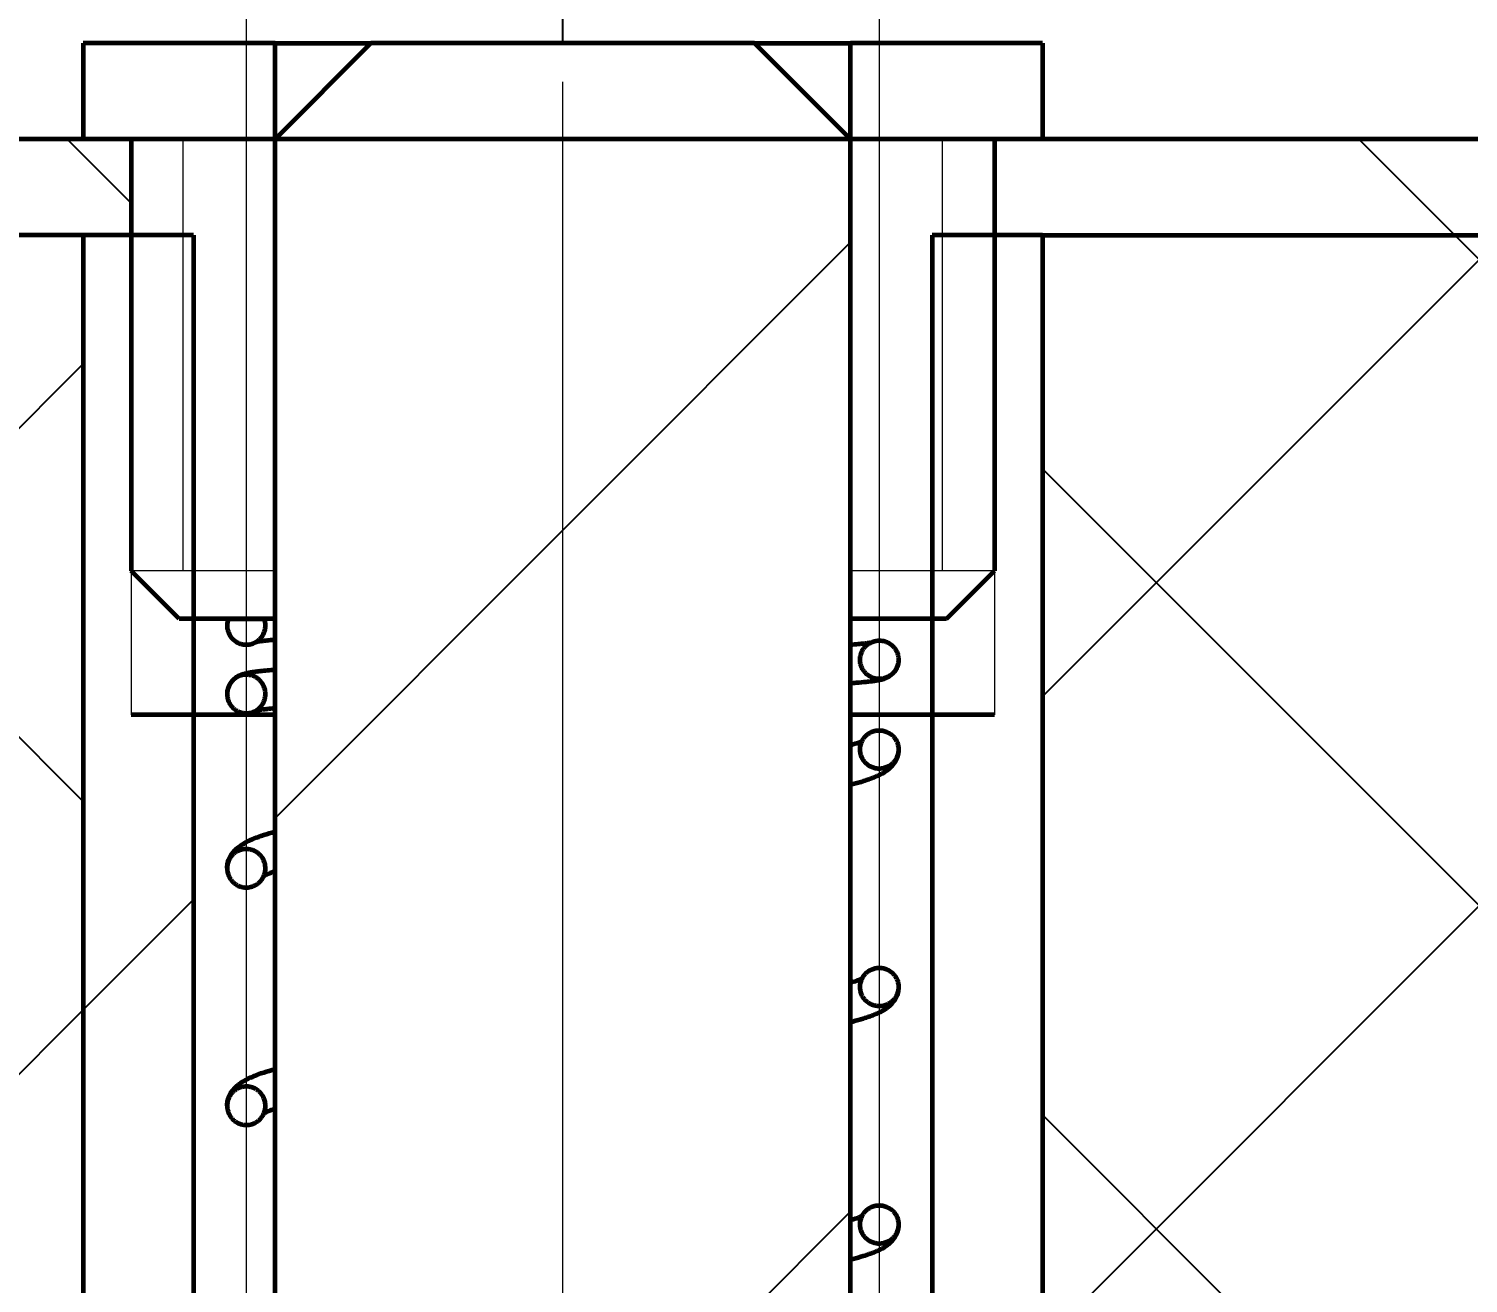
# Model space of a CAD drawing. Header units: millimetres. Extents: x -68 to 2520, y 0 to 297.
# Drawn here: x 940.105 to 943.257, y 209.892 to 212.638 of the extents above; entities that cross this region are included whole.
import ezdxf

# ---------------------------------------------------------------- set-up
doc = ezdxf.new("R2010")
doc.units = ezdxf.units.MM
for name, pattern in [('K5LT_AXLED', [13.660316, 9.160316, -1.5, 1.5, -1.5]), ('K5LT_BASIC', [0]), ('K5LT_DASHED', [6, 4, -2]), ('K5LT_THIN', [0]), ('K5LT_THIN_INCLUDED_TO_HATCHING', [0])]:
    doc.linetypes.add(name, pattern=pattern)
doc.layers.add('Системный слой', color=7, linetype='Continuous')
doc.styles.add('KDIMTEXTSTYLE', font='GOST_AU.SHX', dxfattribs={"width": 0.96, "oblique": 15, "height": 5})
doc.dimstyles.new('KDIMSTYLE (1.50)', dxfattribs={"dimtxt": 5, "dimasz": 1, "dimexe": 2, "dimexo": 0, "dimgap": 1, "dimtad": 1, "dimlfac": 0.666667, "dimtxsty": 'KDIMTEXTSTYLE', "dimsah": 1, "dimcen": 0, "dimdle": 1, "dimadec": 0, "dimazin": 0, "dimtfac": 0.667, "dimtmove": 0, "dimatfit": 3, "dimfxl": 1, "dimtvp": 1, "dimtolj": 1, "dimtzin": 0, "dimarcsym": 0})
pattern_1 = [(45, (0, 0), (-2.12132, 2.12132), [])]
pattern_2 = [(45, (0, 0), (-1.0606602, 1.0606602), [])]
pattern_3 = [(-45, (0, 0), (0.7071068, 0.7071068), [])]
pattern_4 = [(45, (0, 0), (-0.7071068, 0.7071068), []), (135, (0, 0), (-0.7071068, -0.7071068), [])]

# ---------------------------------------------------------------- blocks, each defined once
blk = doc.blocks.new('U18')
at = {"layer": 'Системный слой'}
h = blk.add_hatch(dxfattribs=at)
h.set_pattern_fill('Металл', angle=45, style=0, pattern_type=0)
h.set_pattern_definition(pattern_2)
h.paths.add_polyline_path([(942.0831, 208.6163), (940.4661, 208.6163), (940.4661, 208.8263), (940.6446, 208.8263), (940.6446, 212.3963), (940.8546, 212.6063), (941.6946, 212.6063), (941.9046, 212.3963), (941.9046, 208.8263), (942.0831, 208.8263)])
h = blk.add_hatch(dxfattribs=at)
h.set_pattern_fill('Металл', angle=-45, style=0, pattern_type=0)
h.set_pattern_definition(pattern_3)
h.paths.add_polyline_path([(942.3246, 212.3963), (946.0276, 212.3963), (946.0418, 212.1863), (942.3246, 212.1863), (942.2196, 212.1863), (942.2196, 212.3963)])
h.paths.add_polyline_path([(936.0105, 212.3963), (940.2246, 212.3963), (940.3296, 212.3963), (940.3296, 212.1863), (940.2246, 212.1863), (936.0899, 212.1863)])
h = blk.add_hatch(dxfattribs=at)
h.set_pattern_fill('Неметалл', angle=45, style=0, pattern_type=0)
h.set_pattern_definition(pattern_4)
h.paths.add_polyline_path([(942.3246, 205.8863), (942.3246, 212.1863), (946.0418, 212.1863), (945.279, 207.1178), (944.6629, 205.8566), (943.3854, 204.0855), (940.8594, 202.7789), (938.7219, 203.5514), (937.1429, 205.1888), (936.5291, 207.7816), (936.4751, 208.5113), (936.4751, 210.6474), (936.0899, 212.1863), (940.2246, 212.1863), (940.2246, 205.8863), (940.2246, 205.5713), (940.2298, 205.5713), (940.2298, 205.3613), (942.3193, 205.3613), (942.3193, 205.5713), (942.3246, 205.5713)])
h = blk.add_hatch(dxfattribs=at)
h.set_pattern_fill('Металл', angle=45, style=0, pattern_type=0)
h.set_pattern_definition(pattern_1)
h.paths.add_polyline_path([(942.0831, 212.1863), (942.3246, 212.1863), (942.3246, 205.8863), (942.0831, 205.8863)])
h.paths.add_polyline_path([(940.2246, 212.1863), (940.4661, 212.1863), (940.4661, 205.8863), (940.2246, 205.8863)])
at = {"layer": 'Системный слой', "color": 30, "linetype": 'K5LT_AXLED', "lineweight": 18, "true_color": 0xff8000}
for p, q in [((941.2746, 203.3613), (941.2746, 214.6063)), ((940.5816, 213.2989), (940.5816, 206.7789)), ((941.9676, 213.2989), (941.9676, 206.7789))]:
    blk.add_line(p, q, dxfattribs=at)
at = {"layer": 'Системный слой', "color": 5, "linetype": 'K5LT_BASIC', "lineweight": 60, "true_color": 0x0000ff}
for p, q in [((940.6446, 212.6063), (940.2246, 212.6063)), ((940.2246, 212.6063), (940.2246, 212.3963)), ((940.8546, 212.6063), (940.6446, 212.3963)), ((940.6446, 211.3463), (940.6446, 212.6063)), ((940.6446, 212.6063), (940.8546, 212.6063)), ((941.6946, 212.6063), (940.8546, 212.6063)), ((941.6946, 212.6063), (941.9046, 212.3963)), ((941.6946, 212.6063), (941.9046, 212.6063)), ((941.9046, 211.3463), (941.9046, 212.6063)), ((942.3246, 212.6063), (941.9046, 212.6063)), ((942.3246, 212.6063), (942.3246, 212.3963)), ((940.3296, 212.3963), (940.2246, 212.3963)), ((940.3296, 212.3963), (940.3296, 211.4513)), ((940.6446, 208.8263), (940.6446, 212.3963)), ((941.9046, 208.8263), (941.9046, 212.3963)), ((942.3246, 212.3963), (942.2196, 212.3963)), ((942.2196, 212.3963), (942.2196, 211.4513)), ((940.2246, 212.1863), (936.0899, 212.1863)), ((940.2246, 212.1863), (940.2246, 205.8863)), ((940.4661, 212.1863), (940.2246, 212.1863)), ((940.4661, 212.1863), (940.4661, 205.8863)), ((942.3246, 212.1863), (942.0831, 212.1863)), ((942.0831, 212.1863), (942.0831, 205.8863)), ((942.3246, 212.1863), (942.3246, 205.8863)), ((942.3246, 212.1863), (946.0418, 212.1863)), ((940.4346, 211.3463), (940.3296, 211.4513)), ((942.1146, 211.3463), (942.2196, 211.4513)), ((940.6446, 211.3463), (940.4346, 211.3463)), ((940.5421, 211.3463), (940.621, 211.3463)), ((942.1146, 211.3463), (941.9046, 211.3463)), ((940.4661, 211.1363), (940.3296, 211.1363)), ((940.6446, 211.1363), (940.4661, 211.1363)), ((942.0831, 211.1363), (941.9046, 211.1363)), ((942.2196, 211.1363), (942.0831, 211.1363))]:
    blk.add_line(p, q, dxfattribs=at)
at = {"layer": 'Системный слой', "color": 7, "linetype": 'K5LT_DASHED', "lineweight": 18}
for p, q in [((940.2727, 212.3963), (940.3296, 212.3963)), ((940.3296, 212.3963), (940.6446, 212.3963)), ((941.9046, 212.3963), (942.2196, 212.3963)), ((942.2196, 212.3963), (942.2764, 212.3963)), ((940.6446, 211.4513), (940.3296, 211.4513)), ((942.2196, 211.4513), (941.9046, 211.4513))]:
    blk.add_line(p, q, dxfattribs=at)
at = {"layer": 'Системный слой', "color": 7, "linetype": 'K5LT_THIN', "lineweight": 18}
for p, q in [((940.4432, 211.4513), (940.4432, 212.3963)), ((942.1059, 211.4513), (942.1059, 212.3963)), ((940.3296, 212.1863), (940.3296, 211.1363)), ((942.2196, 212.1863), (942.2196, 211.1363))]:
    blk.add_line(p, q, dxfattribs=at)
at = {"layer": 'Системный слой', "color": 5, "linetype": 'K5LT_BASIC', "lineweight": 60, "true_color": 0x0000ff}
for start, end in [(159.9634, 179.9995), (359.9992, 20.0365)]:
    blk.add_arc((940.5816, 211.3319), 0.042, start, end, dxfattribs=at)
at = {"layer": 'Системный слой', "color": 7, "linetype": 'K5LT_THIN_INCLUDED_TO_HATCHING', "lineweight": 18}
blk.add_open_spline([(946.0276, 212.3963), (946.2117, 209.9347), (945.7568, 207.7548), (944.6629, 205.8566), (944.3054, 205.2362), (943.9071, 204.5647), (943.3854, 204.0855), (942.706, 203.4614), (941.6832, 202.8425), (940.8594, 202.7789), (939.5763, 202.6799), (937.8447, 204.0206), (937.1429, 205.1888), (936.6059, 206.0827), (936.5612, 207.3902), (936.4751, 208.5113), (936.4208, 209.218), (936.574, 209.9483), (936.4751, 210.6474), (936.3913, 211.2396), (936.2364, 211.8226), (936.0105, 212.3963)], degree=3, knots=[0, 0, 0, 0, 1, 1, 1, 2, 2, 2, 3, 3, 3, 4, 4, 4, 5, 5, 5, 6, 6, 6, 7, 7, 7, 7], dxfattribs=at)
at = {"layer": 'Системный слой', "color": 5, "linetype": 'K5LT_BASIC', "lineweight": 60, "true_color": 0x0000ff}
for points, knots in [([(940.5421, 211.3463), (940.5416, 211.345), (940.5409, 211.3426), (940.5402, 211.3392), (940.5397, 211.3358), (940.5396, 211.3334), (940.5396, 211.3319)], [0, 0, 0, 0, 2.12116, 3.551462, 4.981765, 7, 7, 7, 7]), ([(940.5396, 211.3319), (940.5396, 211.3305), (940.5398, 211.3267), (940.541, 211.3203), (940.5438, 211.3129), (940.5484, 211.3056), (940.5547, 211.2992), (940.5622, 211.2943), (940.5705, 211.2911), (940.5788, 211.2898), (940.5868, 211.29), (940.594, 211.2916), (940.6006, 211.2943), (940.607, 211.2982), (940.6131, 211.3037), (940.6182, 211.3108), (940.6218, 211.3188), (940.6233, 211.326), (940.6236, 211.3304), (940.6236, 211.3319)], [0, 0, 0, 0, 0.653359, 1.709876, 2.949508, 4.256046, 5.618612, 6.995436, 8.333358, 9.603875, 10.823608, 11.920469, 12.969321, 14.065223, 15.320861, 16.66673, 18.004809, 19.290772, 20, 20, 20, 20]), ([(940.6446, 211.3005), (940.6409, 211.3001), (940.6332, 211.2994), (940.6233, 211.2984), (940.6155, 211.2975), (940.6099, 211.2967), (940.6057, 211.2961), (940.6034, 211.2957), (940.6024, 211.2955)], [0, 0, 0, 0, 1.629665, 3.682423, 5.323635, 6.553764, 7.782999, 9, 9, 9, 9]), ([(941.9474, 211.2937), (941.9466, 211.2936), (941.945, 211.2934), (941.9423, 211.293), (941.9398, 211.2927), (941.9376, 211.2924), (941.9359, 211.2922), (941.9334, 211.2919), (941.9289, 211.2915), (941.9198, 211.2905), (941.9107, 211.2897), (941.9046, 211.2892)], [0, 0, 0, 0, 1.223854, 2.314975, 3.403066, 3.963662, 4.51018, 5.056698, 6.149733, 8.335804, 12, 12, 12, 12]), ([(941.9256, 211.2569), (941.9256, 211.2582), (941.9257, 211.2619), (941.9269, 211.2683), (941.9296, 211.2755), (941.9337, 211.2822), (941.9388, 211.2878), (941.9447, 211.2924), (941.9511, 211.2958), (941.9577, 211.2979), (941.9642, 211.299), (941.9706, 211.299), (941.9766, 211.2981), (941.9824, 211.2964), (941.988, 211.2938), (941.9936, 211.2901), (941.9989, 211.2853), (942.0035, 211.2792), (942.007, 211.2722), (942.0091, 211.2646), (942.0096, 211.2595), (942.0096, 211.2569)], [0, 0, 0, 0, 0.635371, 1.848191, 3.225299, 4.497912, 5.750662, 6.9961, 8.226664, 9.356029, 10.466727, 11.5097, 12.52807, 13.498602, 14.516509, 15.628082, 16.814463, 18.099453, 19.412387, 20.730071, 22, 22, 22, 22]), ([(940.6446, 211.2347), (940.6387, 211.2342), (940.6274, 211.2332), (940.6141, 211.2318), (940.6045, 211.2307), (940.5978, 211.2298), (940.5928, 211.229), (940.5886, 211.2283), (940.5853, 211.2277), (940.582, 211.227), (940.5788, 211.2263), (940.5751, 211.2253), (940.5705, 211.2239), (940.5647, 211.2215), (940.5579, 211.2176), (940.5517, 211.2122), (940.5473, 211.2068), (940.5441, 211.2013), (940.5418, 211.1959), (940.54, 211.1895), (940.5396, 211.1848), (940.5396, 211.1819)], [0, 0, 0, 0, 2.693343, 5.458153, 7.300159, 8.680803, 10.06047, 10.979549, 11.897916, 12.815394, 13.731753, 14.648111, 16.015951, 17.385191, 18.576085, 19.348049, 19.948083, 20.461808, 20.9215, 21.343251, 22, 22, 22, 22]), ([(942.0096, 211.2569), (942.0096, 211.2549), (942.0093, 211.2512), (942.0082, 211.2459), (942.0066, 211.2409), (942.0042, 211.236), (942.0012, 211.2312), (941.9973, 211.2267), (941.9928, 211.2227), (941.9878, 211.2193), (941.9823, 211.2165), (941.977, 211.2145), (941.9726, 211.2133), (941.9688, 211.2124), (941.9656, 211.2117), (941.9623, 211.2111), (941.9578, 211.2104), (941.9535, 211.2098), (941.9496, 211.2093), (941.9475, 211.209), (941.9455, 211.2088), (941.9427, 211.2085), (941.9341, 211.2076), (941.9215, 211.2064), (941.9088, 211.2053), (941.9046, 211.205)], [0, 0, 0, 0, 0.552427, 0.998467, 1.475394, 1.988257, 2.545297, 3.161617, 3.866797, 4.716974, 5.81338, 7.355927, 9.008036, 10.091319, 11.174602, 12.256159, 13.332845, 15.44182, 16.079502, 16.624213, 17.168923, 17.713634, 18.803055, 23.704402, 26, 26, 26, 26]), ([(942.0096, 211.2569), (942.0096, 211.2541), (942.009, 211.2485), (942.0066, 211.2408), (942.0031, 211.2342), (941.9988, 211.2285), (941.9934, 211.2236), (941.9869, 211.2194), (941.9795, 211.2164), (941.9719, 211.2149), (941.9648, 211.2148), (941.9586, 211.2158), (941.9528, 211.2175), (941.9471, 211.2201), (941.9415, 211.2237), (941.9363, 211.2286), (941.9316, 211.2347), (941.9282, 211.2416), (941.9261, 211.2492), (941.9256, 211.2542), (941.9256, 211.2569)], [0, 0, 0, 0, 1.365395, 2.653236, 3.835292, 4.923251, 6.061444, 7.295259, 8.606467, 9.863945, 10.976345, 11.959094, 12.885543, 13.857199, 14.918257, 16.050726, 17.27733, 18.576625, 19.718251, 21, 21, 21, 21]), ([(940.6236, 211.1819), (940.6236, 211.1832), (940.6234, 211.1869), (940.6223, 211.1933), (940.6195, 211.2005), (940.6154, 211.2072), (940.6104, 211.2128), (940.6044, 211.2174), (940.598, 211.2208), (940.5914, 211.2229), (940.5849, 211.224), (940.5786, 211.224), (940.5725, 211.2231), (940.5668, 211.2214), (940.5611, 211.2188), (940.5555, 211.2151), (940.5503, 211.2103), (940.5457, 211.2042), (940.5422, 211.1972), (940.54, 211.1896), (940.5396, 211.1845), (940.5396, 211.1819)], [0, 0, 0, 0, 0.635371, 1.848191, 3.225299, 4.497912, 5.750662, 6.9961, 8.226663, 9.356029, 10.466727, 11.5097, 12.52807, 13.498602, 14.516509, 15.628082, 16.814463, 18.099453, 19.412387, 20.730071, 22, 22, 22, 22]), ([(940.5396, 211.1819), (940.5396, 211.1791), (940.5401, 211.1735), (940.5425, 211.1658), (940.546, 211.1592), (940.5504, 211.1535), (940.5557, 211.1486), (940.5622, 211.1444), (940.5696, 211.1414), (940.5773, 211.1399), (940.5843, 211.1398), (940.5906, 211.1408), (940.5964, 211.1425), (940.602, 211.1451), (940.6076, 211.1487), (940.6129, 211.1536), (940.6175, 211.1597), (940.6209, 211.1666), (940.6231, 211.1742), (940.6236, 211.1792), (940.6236, 211.1819)], [0, 0, 0, 0, 1.365395, 2.653236, 3.835292, 4.923251, 6.061444, 7.295258, 8.606467, 9.863944, 10.976345, 11.959094, 12.885543, 13.857199, 14.918257, 16.050726, 17.27733, 18.576625, 19.71825, 21, 21, 21, 21]), ([(940.6446, 211.1505), (940.6411, 211.1502), (940.6335, 211.1494), (940.6238, 211.1484), (940.6159, 211.1475), (940.6103, 211.1467), (940.6059, 211.1461), (940.6035, 211.1457), (940.6024, 211.1455)], [0, 0, 0, 0, 1.540045, 3.592854, 5.234123, 6.464308, 7.693617, 9, 9, 9, 9]), ([(941.9046, 211.0698), (941.9098, 211.0714), (941.9179, 211.0741), (941.926, 211.0772), (941.929, 211.0785), (941.9299, 211.0789)], [0, 0, 0, 0, 2.795788, 4.890683, 6, 6, 6, 6]), ([(941.9256, 211.0604), (941.9256, 211.0641), (941.9264, 211.0705), (941.9296, 211.0788), (941.9335, 211.0853), (941.9383, 211.0908), (941.9441, 211.0954), (941.9508, 211.0992), (941.9589, 211.1018), (941.9679, 211.1027), (941.9769, 211.1016), (941.9845, 211.099), (941.9909, 211.0955), (941.9964, 211.0912), (942.0016, 211.0855), (942.0058, 211.0784), (942.0088, 211.0698), (942.0096, 211.0637), (942.0096, 211.0604)], [0, 0, 0, 0, 1.592462, 2.785924, 3.828479, 4.866996, 5.899184, 7.021189, 8.189148, 9.563458, 10.873621, 12.085992, 13.033391, 14.033099, 15.089932, 16.33014, 17.573529, 19, 19, 19, 19]), ([(942.0096, 211.0604), (942.0096, 211.058), (942.0093, 211.0538), (942.0081, 211.0477), (942.0064, 211.0421), (942.0039, 211.0364), (942.0005, 211.0307), (941.9963, 211.0252), (941.9911, 211.0197), (941.9847, 211.0143), (941.9769, 211.0091), (941.9674, 211.004), (941.9565, 210.9993), (941.9451, 210.9951), (941.9299, 210.9901), (941.9161, 210.9861), (941.9062, 210.9835), (941.9046, 210.9831)], [0, 0, 0, 0, 0.710322, 1.273445, 1.87884, 2.539284, 3.272261, 4.102554, 5.062224, 6.198866, 7.566426, 9.216873, 11.035123, 12.815144, 14.595165, 17.436996, 18, 18, 18, 18]), ([(942.0096, 211.0604), (942.0096, 211.0575), (942.009, 211.0518), (942.0065, 211.044), (942.003, 211.0375), (941.9988, 211.0321), (941.9936, 211.0272), (941.9871, 211.0229), (941.9795, 211.0198), (941.9714, 211.0183), (941.9633, 211.0183), (941.9553, 211.0199), (941.9482, 211.0229), (941.9419, 211.0269), (941.9366, 211.0316), (941.9319, 211.0377), (941.9282, 211.045), (941.926, 211.0527), (941.9256, 211.058), (941.9256, 211.0604)], [0, 0, 0, 0, 1.312746, 2.58758, 3.677722, 4.686463, 5.689731, 6.920865, 8.1983, 9.417929, 10.659337, 11.860724, 13.123598, 14.118512, 15.228288, 16.35239, 17.621424, 18.912975, 20, 20, 20, 20]), ([(940.5396, 210.8005), (940.5396, 210.8029), (940.5399, 210.8071), (940.541, 210.8132), (940.5428, 210.8188), (940.5453, 210.8245), (940.5486, 210.8303), (940.5529, 210.836), (940.5582, 210.8417), (940.5649, 210.8474), (940.5733, 210.8533), (940.5845, 210.8595), (940.5997, 210.8663), (940.6195, 210.8735), (940.6358, 210.8784), (940.6446, 210.8807)], [0, 0, 0, 0, 0.631462, 1.136407, 1.684433, 2.288542, 2.966282, 3.743587, 4.654178, 5.746716, 7.084398, 8.746898, 10.824696, 13.400366, 16, 16, 16, 16]), ([(940.6236, 210.8005), (940.6236, 210.8042), (940.6227, 210.8106), (940.6196, 210.819), (940.6156, 210.8255), (940.6108, 210.8309), (940.6051, 210.8356), (940.5983, 210.8393), (940.5902, 210.8419), (940.5813, 210.8428), (940.5723, 210.8418), (940.5646, 210.8392), (940.5582, 210.8356), (940.5527, 210.8313), (940.5476, 210.8256), (940.5433, 210.8186), (940.5403, 210.81), (940.5396, 210.8038), (940.5396, 210.8005)], [0, 0, 0, 0, 1.592461, 2.785924, 3.828479, 4.866996, 5.899184, 7.021189, 8.189148, 9.563458, 10.873621, 12.085992, 13.033391, 14.033099, 15.089932, 16.33014, 17.573529, 19, 19, 19, 19]), ([(940.5396, 210.8005), (940.5396, 210.7976), (940.5402, 210.7919), (940.5426, 210.7842), (940.5461, 210.7776), (940.5503, 210.7722), (940.5555, 210.7673), (940.562, 210.763), (940.5696, 210.7599), (940.5778, 210.7584), (940.5858, 210.7585), (940.5939, 210.7601), (940.6009, 210.763), (940.6072, 210.767), (940.6125, 210.7718), (940.6172, 210.7779), (940.621, 210.7851), (940.6231, 210.7929), (940.6236, 210.7981), (940.6236, 210.8005)], [0, 0, 0, 0, 1.312746, 2.58758, 3.677722, 4.686463, 5.689731, 6.920865, 8.1983, 9.417929, 10.659337, 11.860724, 13.123598, 14.118512, 15.228288, 16.35239, 17.621424, 18.912975, 20, 20, 20, 20]), ([(940.6446, 210.7937), (940.6407, 210.7924), (940.6315, 210.7891), (940.6239, 210.7857), (940.6206, 210.784), (940.62, 210.7837)], [0, 0, 0, 0, 2.062155, 5.274755, 6, 6, 6, 6]), ([(941.9256, 210.5406), (941.9256, 210.5443), (941.9264, 210.5507), (941.9296, 210.5591), (941.9335, 210.5656), (941.9383, 210.571), (941.9441, 210.5757), (941.9508, 210.5794), (941.9589, 210.582), (941.9679, 210.583), (941.9769, 210.5819), (941.9845, 210.5793), (941.9909, 210.5757), (941.9964, 210.5714), (942.0016, 210.5657), (942.0058, 210.5587), (942.0088, 210.5501), (942.0096, 210.5439), (942.0096, 210.5406)], [0, 0, 0, 0, 1.592462, 2.785924, 3.828479, 4.866996, 5.899184, 7.021189, 8.189148, 9.563458, 10.873621, 12.085992, 13.033391, 14.033099, 15.089932, 16.33014, 17.573529, 19, 19, 19, 19]), ([(941.9046, 210.5501), (941.9098, 210.5517), (941.9179, 210.5544), (941.926, 210.5574), (941.929, 210.5587), (941.9299, 210.5591)], [0, 0, 0, 0, 2.795788, 4.890683, 6, 6, 6, 6]), ([(942.0096, 210.5406), (942.0096, 210.5383), (942.0093, 210.534), (942.0081, 210.528), (942.0064, 210.5223), (942.0039, 210.5167), (942.0005, 210.511), (941.9963, 210.5054), (941.9911, 210.4999), (941.9847, 210.4946), (941.9769, 210.4893), (941.9674, 210.4843), (941.9565, 210.4796), (941.9451, 210.4754), (941.9299, 210.4704), (941.9161, 210.4664), (941.9062, 210.4638), (941.9046, 210.4633)], [0, 0, 0, 0, 0.710322, 1.273445, 1.87884, 2.539284, 3.272261, 4.102554, 5.062224, 6.198866, 7.566426, 9.216873, 11.035123, 12.815144, 14.595165, 17.436996, 18, 18, 18, 18]), ([(942.0096, 210.5406), (942.0096, 210.5377), (942.009, 210.532), (942.0065, 210.5243), (942.003, 210.5177), (941.9988, 210.5123), (941.9936, 210.5074), (941.9871, 210.5032), (941.9795, 210.5001), (941.9714, 210.4985), (941.9633, 210.4986), (941.9553, 210.5002), (941.9482, 210.5031), (941.9419, 210.5071), (941.9366, 210.5119), (941.9319, 210.518), (941.9282, 210.5252), (941.926, 210.533), (941.9256, 210.5382), (941.9256, 210.5406)], [0, 0, 0, 0, 1.312746, 2.58758, 3.677722, 4.686463, 5.689731, 6.920865, 8.1983, 9.417929, 10.659337, 11.860724, 13.123598, 14.118512, 15.228288, 16.35239, 17.621424, 18.912975, 20, 20, 20, 20]), ([(940.5396, 210.2807), (940.5396, 210.2831), (940.5399, 210.2874), (940.541, 210.2934), (940.5428, 210.2991), (940.5453, 210.3048), (940.5486, 210.3105), (940.5529, 210.3163), (940.5582, 210.322), (940.5649, 210.3277), (940.5733, 210.3335), (940.5845, 210.3397), (940.5997, 210.3466), (940.6195, 210.3538), (940.6358, 210.3586), (940.6446, 210.361)], [0, 0, 0, 0, 0.631462, 1.136407, 1.684433, 2.288542, 2.966282, 3.743587, 4.654178, 5.746716, 7.084398, 8.746898, 10.824696, 13.400366, 16, 16, 16, 16]), ([(940.6236, 210.2807), (940.6236, 210.2844), (940.6227, 210.2909), (940.6196, 210.2992), (940.6156, 210.3057), (940.6108, 210.3111), (940.6051, 210.3158), (940.5983, 210.3195), (940.5902, 210.3222), (940.5813, 210.3231), (940.5723, 210.322), (940.5646, 210.3194), (940.5582, 210.3159), (940.5527, 210.3115), (940.5476, 210.3059), (940.5433, 210.2988), (940.5403, 210.2902), (940.5396, 210.284), (940.5396, 210.2807)], [0, 0, 0, 0, 1.592461, 2.785924, 3.828479, 4.866996, 5.899184, 7.021189, 8.189148, 9.563458, 10.873621, 12.085992, 13.033391, 14.033099, 15.089932, 16.33014, 17.573529, 19, 19, 19, 19]), ([(940.5396, 210.2807), (940.5396, 210.2779), (940.5402, 210.2722), (940.5426, 210.2644), (940.5461, 210.2579), (940.5503, 210.2524), (940.5555, 210.2475), (940.562, 210.2433), (940.5696, 210.2402), (940.5778, 210.2387), (940.5858, 210.2387), (940.5939, 210.2403), (940.6009, 210.2432), (940.6072, 210.2472), (940.6125, 210.252), (940.6172, 210.2581), (940.621, 210.2654), (940.6231, 210.2731), (940.6236, 210.2784), (940.6236, 210.2807)], [0, 0, 0, 0, 1.312746, 2.58758, 3.677722, 4.686463, 5.689731, 6.920865, 8.1983, 9.417929, 10.659337, 11.860724, 13.123598, 14.118512, 15.228288, 16.35239, 17.621424, 18.912975, 20, 20, 20, 20]), ([(940.6446, 210.274), (940.6407, 210.2726), (940.6315, 210.2694), (940.6239, 210.266), (940.6206, 210.2642), (940.62, 210.2639)], [0, 0, 0, 0, 2.062155, 5.274755, 6, 6, 6, 6]), ([(941.9046, 210.0303), (941.9098, 210.0319), (941.9179, 210.0346), (941.926, 210.0377), (941.929, 210.039), (941.9299, 210.0394)], [0, 0, 0, 0, 2.795788, 4.890683, 6, 6, 6, 6]), ([(941.9256, 210.0209), (941.9256, 210.0246), (941.9264, 210.031), (941.9296, 210.0393), (941.9335, 210.0458), (941.9383, 210.0513), (941.9441, 210.0559), (941.9508, 210.0597), (941.9589, 210.0623), (941.9679, 210.0632), (941.9769, 210.0621), (941.9845, 210.0595), (941.9909, 210.056), (941.9964, 210.0517), (942.0016, 210.046), (942.0058, 210.0389), (942.0088, 210.0303), (942.0096, 210.0242), (942.0096, 210.0209)], [0, 0, 0, 0, 1.592462, 2.785924, 3.828479, 4.866996, 5.899184, 7.021189, 8.189148, 9.563458, 10.873621, 12.085992, 13.033391, 14.033099, 15.089932, 16.33014, 17.573529, 19, 19, 19, 19]), ([(942.0096, 210.0209), (942.0096, 210.0185), (942.0093, 210.0143), (942.0081, 210.0082), (942.0064, 210.0026), (942.0039, 209.9969), (942.0005, 209.9912), (941.9963, 209.9857), (941.9911, 209.9802), (941.9847, 209.9748), (941.9769, 209.9696), (941.9674, 209.9645), (941.9565, 209.9598), (941.9451, 209.9556), (941.9299, 209.9506), (941.9161, 209.9466), (941.9062, 209.944), (941.9046, 209.9436)], [0, 0, 0, 0, 0.710322, 1.273445, 1.87884, 2.539284, 3.272261, 4.102554, 5.062224, 6.198866, 7.566426, 9.216873, 11.035123, 12.815144, 14.595165, 17.436996, 18, 18, 18, 18]), ([(942.0096, 210.0209), (942.0096, 210.018), (942.009, 210.0123), (942.0065, 210.0045), (942.003, 209.998), (941.9988, 209.9926), (941.9936, 209.9877), (941.9871, 209.9834), (941.9795, 209.9803), (941.9714, 209.9788), (941.9633, 209.9788), (941.9553, 209.9804), (941.9482, 209.9834), (941.9419, 209.9874), (941.9366, 209.9921), (941.9319, 209.9982), (941.9282, 210.0055), (941.926, 210.0132), (941.9256, 210.0185), (941.9256, 210.0209)], [0, 0, 0, 0, 1.312746, 2.58758, 3.677722, 4.686463, 5.689731, 6.920865, 8.1983, 9.417929, 10.659337, 11.860724, 13.123598, 14.118512, 15.228288, 16.35239, 17.621424, 18.912975, 20, 20, 20, 20])]:
    blk.add_open_spline(points, degree=3, knots=knots, dxfattribs=at)
blk = doc.blocks.new('U31')
at = {"layer": 'Системный слой'}
h = blk.add_hatch(dxfattribs=at)
h.set_pattern_fill('Металл', angle=45, style=0, pattern_type=0)
h.set_pattern_definition(pattern_2)
h.paths.add_polyline_path([(942.0831, 208.6163), (940.4661, 208.6163), (940.4661, 208.8263), (940.6446, 208.8263), (940.6446, 212.3963), (940.8546, 212.6063), (941.6946, 212.6063), (941.9046, 212.3963), (941.9046, 208.8263), (942.0831, 208.8263)])
h = blk.add_hatch(dxfattribs=at)
h.set_pattern_fill('Металл', angle=-45, style=0, pattern_type=0)
h.set_pattern_definition(pattern_3)
h.paths.add_polyline_path([(942.3246, 212.3963), (946.0276, 212.3963), (946.0418, 212.1863), (942.3246, 212.1863), (942.2196, 212.1863), (942.2196, 212.3963)])
h.paths.add_polyline_path([(936.0105, 212.3963), (940.2246, 212.3963), (940.3296, 212.3963), (940.3296, 212.1863), (940.2246, 212.1863), (936.0899, 212.1863)])
h = blk.add_hatch(dxfattribs=at)
h.set_pattern_fill('Неметалл', angle=45, style=0, pattern_type=0)
h.set_pattern_definition(pattern_4)
h.paths.add_polyline_path([(942.3246, 205.8863), (942.3246, 212.1863), (946.0418, 212.1863), (945.279, 207.1178), (944.6629, 205.8566), (943.3854, 204.0855), (940.8594, 202.7789), (938.7219, 203.5514), (937.1429, 205.1888), (936.5291, 207.7816), (936.4751, 208.5113), (936.4751, 210.6474), (936.0899, 212.1863), (940.2246, 212.1863), (940.2246, 205.8863), (940.2246, 205.5713), (940.2298, 205.5713), (940.2298, 205.3613), (942.3193, 205.3613), (942.3193, 205.5713), (942.3246, 205.5713)])
h = blk.add_hatch(dxfattribs=at)
h.set_pattern_fill('Металл', angle=45, style=0, pattern_type=0)
h.set_pattern_definition(pattern_1)
h.paths.add_polyline_path([(942.0831, 212.1863), (942.3246, 212.1863), (942.3246, 205.8863), (942.0831, 205.8863)])
h.paths.add_polyline_path([(940.2246, 212.1863), (940.4661, 212.1863), (940.4661, 205.8863), (940.2246, 205.8863)])
at = {"layer": 'Системный слой', "color": 30, "linetype": 'K5LT_AXLED', "lineweight": 18, "true_color": 0xff8000}
for p, q in [((941.2746, 203.3613), (941.2746, 214.6063)), ((940.5816, 213.2989), (940.5816, 206.7789)), ((941.9676, 213.2989), (941.9676, 206.7789))]:
    blk.add_line(p, q, dxfattribs=at)
at = {"layer": 'Системный слой', "color": 5, "linetype": 'K5LT_BASIC', "lineweight": 60, "true_color": 0x0000ff}
for p, q in [((940.6446, 212.6063), (940.2246, 212.6063)), ((940.2246, 212.6063), (940.2246, 212.3963)), ((940.8546, 212.6063), (940.6446, 212.3963)), ((940.6446, 211.3463), (940.6446, 212.6063)), ((940.6446, 212.6063), (940.8546, 212.6063)), ((941.6946, 212.6063), (940.8546, 212.6063)), ((941.6946, 212.6063), (941.9046, 212.3963)), ((941.6946, 212.6063), (941.9046, 212.6063)), ((941.9046, 211.3463), (941.9046, 212.6063)), ((942.3246, 212.6063), (941.9046, 212.6063)), ((942.3246, 212.6063), (942.3246, 212.3963)), ((940.3296, 212.3963), (940.2246, 212.3963)), ((940.3296, 212.3963), (940.3296, 211.4513)), ((940.6446, 208.8263), (940.6446, 212.3963)), ((941.9046, 208.8263), (941.9046, 212.3963)), ((942.3246, 212.3963), (942.2196, 212.3963)), ((942.2196, 212.3963), (942.2196, 211.4513)), ((940.2246, 212.1863), (936.0899, 212.1863)), ((940.2246, 212.1863), (940.2246, 205.8863)), ((940.4661, 212.1863), (940.2246, 212.1863)), ((940.4661, 212.1863), (940.4661, 205.8863)), ((942.3246, 212.1863), (942.0831, 212.1863)), ((942.0831, 212.1863), (942.0831, 205.8863)), ((942.3246, 212.1863), (942.3246, 205.8863)), ((942.3246, 212.1863), (946.0418, 212.1863)), ((940.4346, 211.3463), (940.3296, 211.4513)), ((942.1146, 211.3463), (942.2196, 211.4513)), ((940.6446, 211.3463), (940.4346, 211.3463)), ((940.5421, 211.3463), (940.621, 211.3463)), ((942.1146, 211.3463), (941.9046, 211.3463)), ((940.4661, 211.1363), (940.3296, 211.1363)), ((940.6446, 211.1363), (940.4661, 211.1363)), ((942.0831, 211.1363), (941.9046, 211.1363)), ((942.2196, 211.1363), (942.0831, 211.1363))]:
    blk.add_line(p, q, dxfattribs=at)
at = {"layer": 'Системный слой', "color": 7, "linetype": 'K5LT_DASHED', "lineweight": 18}
for p, q in [((940.2727, 212.3963), (940.3296, 212.3963)), ((940.3296, 212.3963), (940.6446, 212.3963)), ((941.9046, 212.3963), (942.2196, 212.3963)), ((942.2196, 212.3963), (942.2764, 212.3963)), ((940.6446, 211.4513), (940.3296, 211.4513)), ((942.2196, 211.4513), (941.9046, 211.4513))]:
    blk.add_line(p, q, dxfattribs=at)
at = {"layer": 'Системный слой', "color": 7, "linetype": 'K5LT_THIN', "lineweight": 18}
for p, q in [((940.4432, 211.4513), (940.4432, 212.3963)), ((942.1059, 211.4513), (942.1059, 212.3963)), ((940.3296, 212.1863), (940.3296, 211.1363)), ((942.2196, 212.1863), (942.2196, 211.1363))]:
    blk.add_line(p, q, dxfattribs=at)
at = {"layer": 'Системный слой', "color": 5, "linetype": 'K5LT_BASIC', "lineweight": 60, "true_color": 0x0000ff}
for start, end in [(159.9634, 179.9995), (359.9992, 20.0365)]:
    blk.add_arc((940.5816, 211.3319), 0.042, start, end, dxfattribs=at)
at = {"layer": 'Системный слой', "color": 7, "linetype": 'K5LT_THIN_INCLUDED_TO_HATCHING', "lineweight": 18}
blk.add_open_spline([(946.0276, 212.3963), (946.2117, 209.9347), (945.7568, 207.7548), (944.6629, 205.8566), (944.3054, 205.2362), (943.9071, 204.5647), (943.3854, 204.0855), (942.706, 203.4614), (941.6832, 202.8425), (940.8594, 202.7789), (939.5763, 202.6799), (937.8447, 204.0206), (937.1429, 205.1888), (936.6059, 206.0827), (936.5612, 207.3902), (936.4751, 208.5113), (936.4208, 209.218), (936.574, 209.9483), (936.4751, 210.6474), (936.3913, 211.2396), (936.2364, 211.8226), (936.0105, 212.3963)], degree=3, knots=[0, 0, 0, 0, 1, 1, 1, 2, 2, 2, 3, 3, 3, 4, 4, 4, 5, 5, 5, 6, 6, 6, 7, 7, 7, 7], dxfattribs=at)
at = {"layer": 'Системный слой', "color": 5, "linetype": 'K5LT_BASIC', "lineweight": 60, "true_color": 0x0000ff}
for points, knots in [([(940.5421, 211.3463), (940.5416, 211.345), (940.5409, 211.3426), (940.5402, 211.3392), (940.5397, 211.3358), (940.5396, 211.3334), (940.5396, 211.3319)], [0, 0, 0, 0, 2.12116, 3.551462, 4.981765, 7, 7, 7, 7]), ([(940.5396, 211.3319), (940.5396, 211.3305), (940.5398, 211.3267), (940.541, 211.3203), (940.5438, 211.3129), (940.5484, 211.3056), (940.5547, 211.2992), (940.5622, 211.2943), (940.5705, 211.2911), (940.5788, 211.2898), (940.5868, 211.29), (940.594, 211.2916), (940.6006, 211.2943), (940.607, 211.2982), (940.6131, 211.3037), (940.6182, 211.3108), (940.6218, 211.3188), (940.6233, 211.326), (940.6236, 211.3304), (940.6236, 211.3319)], [0, 0, 0, 0, 0.653359, 1.709876, 2.949508, 4.256046, 5.618612, 6.995436, 8.333358, 9.603875, 10.823608, 11.920469, 12.969321, 14.065223, 15.320861, 16.66673, 18.004809, 19.290772, 20, 20, 20, 20]), ([(940.6446, 211.3005), (940.6409, 211.3001), (940.6332, 211.2994), (940.6233, 211.2984), (940.6155, 211.2975), (940.6099, 211.2967), (940.6057, 211.2961), (940.6034, 211.2957), (940.6024, 211.2955)], [0, 0, 0, 0, 1.629665, 3.682423, 5.323635, 6.553764, 7.782999, 9, 9, 9, 9]), ([(941.9474, 211.2937), (941.9466, 211.2936), (941.945, 211.2934), (941.9423, 211.293), (941.9398, 211.2927), (941.9376, 211.2924), (941.9359, 211.2922), (941.9334, 211.2919), (941.9289, 211.2915), (941.9198, 211.2905), (941.9107, 211.2897), (941.9046, 211.2892)], [0, 0, 0, 0, 1.223854, 2.314975, 3.403066, 3.963662, 4.51018, 5.056698, 6.149733, 8.335804, 12, 12, 12, 12]), ([(941.9256, 211.2569), (941.9256, 211.2582), (941.9257, 211.2619), (941.9269, 211.2683), (941.9296, 211.2755), (941.9337, 211.2822), (941.9388, 211.2878), (941.9447, 211.2924), (941.9511, 211.2958), (941.9577, 211.2979), (941.9642, 211.299), (941.9706, 211.299), (941.9766, 211.2981), (941.9824, 211.2964), (941.988, 211.2938), (941.9936, 211.2901), (941.9989, 211.2853), (942.0035, 211.2792), (942.007, 211.2722), (942.0091, 211.2646), (942.0096, 211.2595), (942.0096, 211.2569)], [0, 0, 0, 0, 0.635371, 1.848191, 3.225299, 4.497912, 5.750662, 6.9961, 8.226664, 9.356029, 10.466727, 11.5097, 12.52807, 13.498602, 14.516509, 15.628082, 16.814463, 18.099453, 19.412387, 20.730071, 22, 22, 22, 22]), ([(940.6446, 211.2347), (940.6387, 211.2342), (940.6274, 211.2332), (940.6141, 211.2318), (940.6045, 211.2307), (940.5978, 211.2298), (940.5928, 211.229), (940.5886, 211.2283), (940.5853, 211.2277), (940.582, 211.227), (940.5788, 211.2263), (940.5751, 211.2253), (940.5705, 211.2239), (940.5647, 211.2215), (940.5579, 211.2176), (940.5517, 211.2122), (940.5473, 211.2068), (940.5441, 211.2013), (940.5418, 211.1959), (940.54, 211.1895), (940.5396, 211.1848), (940.5396, 211.1819)], [0, 0, 0, 0, 2.693343, 5.458153, 7.300159, 8.680803, 10.06047, 10.979549, 11.897916, 12.815394, 13.731753, 14.648111, 16.015951, 17.385191, 18.576085, 19.348049, 19.948083, 20.461808, 20.9215, 21.343251, 22, 22, 22, 22]), ([(942.0096, 211.2569), (942.0096, 211.2549), (942.0093, 211.2512), (942.0082, 211.2459), (942.0066, 211.2409), (942.0042, 211.236), (942.0012, 211.2312), (941.9973, 211.2267), (941.9928, 211.2227), (941.9878, 211.2193), (941.9823, 211.2165), (941.977, 211.2145), (941.9726, 211.2133), (941.9688, 211.2124), (941.9656, 211.2117), (941.9623, 211.2111), (941.9578, 211.2104), (941.9535, 211.2098), (941.9496, 211.2093), (941.9475, 211.209), (941.9455, 211.2088), (941.9427, 211.2085), (941.9341, 211.2076), (941.9215, 211.2064), (941.9088, 211.2053), (941.9046, 211.205)], [0, 0, 0, 0, 0.552427, 0.998467, 1.475394, 1.988257, 2.545297, 3.161617, 3.866797, 4.716974, 5.81338, 7.355927, 9.008036, 10.091319, 11.174602, 12.256159, 13.332845, 15.44182, 16.079502, 16.624213, 17.168923, 17.713634, 18.803055, 23.704402, 26, 26, 26, 26]), ([(942.0096, 211.2569), (942.0096, 211.2541), (942.009, 211.2485), (942.0066, 211.2408), (942.0031, 211.2342), (941.9988, 211.2285), (941.9934, 211.2236), (941.9869, 211.2194), (941.9795, 211.2164), (941.9719, 211.2149), (941.9648, 211.2148), (941.9586, 211.2158), (941.9528, 211.2175), (941.9471, 211.2201), (941.9415, 211.2237), (941.9363, 211.2286), (941.9316, 211.2347), (941.9282, 211.2416), (941.9261, 211.2492), (941.9256, 211.2542), (941.9256, 211.2569)], [0, 0, 0, 0, 1.365395, 2.653236, 3.835292, 4.923251, 6.061444, 7.295259, 8.606467, 9.863945, 10.976345, 11.959094, 12.885543, 13.857199, 14.918257, 16.050726, 17.27733, 18.576625, 19.718251, 21, 21, 21, 21]), ([(940.6236, 211.1819), (940.6236, 211.1832), (940.6234, 211.1869), (940.6223, 211.1933), (940.6195, 211.2005), (940.6154, 211.2072), (940.6104, 211.2128), (940.6044, 211.2174), (940.598, 211.2208), (940.5914, 211.2229), (940.5849, 211.224), (940.5786, 211.224), (940.5725, 211.2231), (940.5668, 211.2214), (940.5611, 211.2188), (940.5555, 211.2151), (940.5503, 211.2103), (940.5457, 211.2042), (940.5422, 211.1972), (940.54, 211.1896), (940.5396, 211.1845), (940.5396, 211.1819)], [0, 0, 0, 0, 0.635371, 1.848191, 3.225299, 4.497912, 5.750662, 6.9961, 8.226663, 9.356029, 10.466727, 11.5097, 12.52807, 13.498602, 14.516509, 15.628082, 16.814463, 18.099453, 19.412387, 20.730071, 22, 22, 22, 22]), ([(940.5396, 211.1819), (940.5396, 211.1791), (940.5401, 211.1735), (940.5425, 211.1658), (940.546, 211.1592), (940.5504, 211.1535), (940.5557, 211.1486), (940.5622, 211.1444), (940.5696, 211.1414), (940.5773, 211.1399), (940.5843, 211.1398), (940.5906, 211.1408), (940.5964, 211.1425), (940.602, 211.1451), (940.6076, 211.1487), (940.6129, 211.1536), (940.6175, 211.1597), (940.6209, 211.1666), (940.6231, 211.1742), (940.6236, 211.1792), (940.6236, 211.1819)], [0, 0, 0, 0, 1.365395, 2.653236, 3.835292, 4.923251, 6.061444, 7.295258, 8.606467, 9.863944, 10.976345, 11.959094, 12.885543, 13.857199, 14.918257, 16.050726, 17.27733, 18.576625, 19.71825, 21, 21, 21, 21]), ([(940.6446, 211.1505), (940.6411, 211.1502), (940.6335, 211.1494), (940.6238, 211.1484), (940.6159, 211.1475), (940.6103, 211.1467), (940.6059, 211.1461), (940.6035, 211.1457), (940.6024, 211.1455)], [0, 0, 0, 0, 1.540045, 3.592854, 5.234123, 6.464308, 7.693617, 9, 9, 9, 9]), ([(941.9046, 211.0698), (941.9098, 211.0714), (941.9179, 211.0741), (941.926, 211.0772), (941.929, 211.0785), (941.9299, 211.0789)], [0, 0, 0, 0, 2.795788, 4.890683, 6, 6, 6, 6]), ([(941.9256, 211.0604), (941.9256, 211.0641), (941.9264, 211.0705), (941.9296, 211.0788), (941.9335, 211.0853), (941.9383, 211.0908), (941.9441, 211.0954), (941.9508, 211.0992), (941.9589, 211.1018), (941.9679, 211.1027), (941.9769, 211.1016), (941.9845, 211.099), (941.9909, 211.0955), (941.9964, 211.0912), (942.0016, 211.0855), (942.0058, 211.0784), (942.0088, 211.0698), (942.0096, 211.0637), (942.0096, 211.0604)], [0, 0, 0, 0, 1.592462, 2.785924, 3.828479, 4.866996, 5.899184, 7.021189, 8.189148, 9.563458, 10.873621, 12.085992, 13.033391, 14.033099, 15.089932, 16.33014, 17.573529, 19, 19, 19, 19]), ([(942.0096, 211.0604), (942.0096, 211.058), (942.0093, 211.0538), (942.0081, 211.0477), (942.0064, 211.0421), (942.0039, 211.0364), (942.0005, 211.0307), (941.9963, 211.0252), (941.9911, 211.0197), (941.9847, 211.0143), (941.9769, 211.0091), (941.9674, 211.004), (941.9565, 210.9993), (941.9451, 210.9951), (941.9299, 210.9901), (941.9161, 210.9861), (941.9062, 210.9835), (941.9046, 210.9831)], [0, 0, 0, 0, 0.710322, 1.273445, 1.87884, 2.539284, 3.272261, 4.102554, 5.062224, 6.198866, 7.566426, 9.216873, 11.035123, 12.815144, 14.595165, 17.436996, 18, 18, 18, 18]), ([(942.0096, 211.0604), (942.0096, 211.0575), (942.009, 211.0518), (942.0065, 211.044), (942.003, 211.0375), (941.9988, 211.0321), (941.9936, 211.0272), (941.9871, 211.0229), (941.9795, 211.0198), (941.9714, 211.0183), (941.9633, 211.0183), (941.9553, 211.0199), (941.9482, 211.0229), (941.9419, 211.0269), (941.9366, 211.0316), (941.9319, 211.0377), (941.9282, 211.045), (941.926, 211.0527), (941.9256, 211.058), (941.9256, 211.0604)], [0, 0, 0, 0, 1.312746, 2.58758, 3.677722, 4.686463, 5.689731, 6.920865, 8.1983, 9.417929, 10.659337, 11.860724, 13.123598, 14.118512, 15.228288, 16.35239, 17.621424, 18.912975, 20, 20, 20, 20]), ([(940.5396, 210.8005), (940.5396, 210.8029), (940.5399, 210.8071), (940.541, 210.8132), (940.5428, 210.8188), (940.5453, 210.8245), (940.5486, 210.8303), (940.5529, 210.836), (940.5582, 210.8417), (940.5649, 210.8474), (940.5733, 210.8533), (940.5845, 210.8595), (940.5997, 210.8663), (940.6195, 210.8735), (940.6358, 210.8784), (940.6446, 210.8807)], [0, 0, 0, 0, 0.631462, 1.136407, 1.684433, 2.288542, 2.966282, 3.743587, 4.654178, 5.746716, 7.084398, 8.746898, 10.824696, 13.400366, 16, 16, 16, 16]), ([(940.6236, 210.8005), (940.6236, 210.8042), (940.6227, 210.8106), (940.6196, 210.819), (940.6156, 210.8255), (940.6108, 210.8309), (940.6051, 210.8356), (940.5983, 210.8393), (940.5902, 210.8419), (940.5813, 210.8428), (940.5723, 210.8418), (940.5646, 210.8392), (940.5582, 210.8356), (940.5527, 210.8313), (940.5476, 210.8256), (940.5433, 210.8186), (940.5403, 210.81), (940.5396, 210.8038), (940.5396, 210.8005)], [0, 0, 0, 0, 1.592461, 2.785924, 3.828479, 4.866996, 5.899184, 7.021189, 8.189148, 9.563458, 10.873621, 12.085992, 13.033391, 14.033099, 15.089932, 16.33014, 17.573529, 19, 19, 19, 19]), ([(940.5396, 210.8005), (940.5396, 210.7976), (940.5402, 210.7919), (940.5426, 210.7842), (940.5461, 210.7776), (940.5503, 210.7722), (940.5555, 210.7673), (940.562, 210.763), (940.5696, 210.7599), (940.5778, 210.7584), (940.5858, 210.7585), (940.5939, 210.7601), (940.6009, 210.763), (940.6072, 210.767), (940.6125, 210.7718), (940.6172, 210.7779), (940.621, 210.7851), (940.6231, 210.7929), (940.6236, 210.7981), (940.6236, 210.8005)], [0, 0, 0, 0, 1.312746, 2.58758, 3.677722, 4.686463, 5.689731, 6.920865, 8.1983, 9.417929, 10.659337, 11.860724, 13.123598, 14.118512, 15.228288, 16.35239, 17.621424, 18.912975, 20, 20, 20, 20]), ([(940.6446, 210.7937), (940.6407, 210.7924), (940.6315, 210.7891), (940.6239, 210.7857), (940.6206, 210.784), (940.62, 210.7837)], [0, 0, 0, 0, 2.062155, 5.274755, 6, 6, 6, 6]), ([(941.9256, 210.5406), (941.9256, 210.5443), (941.9264, 210.5507), (941.9296, 210.5591), (941.9335, 210.5656), (941.9383, 210.571), (941.9441, 210.5757), (941.9508, 210.5794), (941.9589, 210.582), (941.9679, 210.583), (941.9769, 210.5819), (941.9845, 210.5793), (941.9909, 210.5757), (941.9964, 210.5714), (942.0016, 210.5657), (942.0058, 210.5587), (942.0088, 210.5501), (942.0096, 210.5439), (942.0096, 210.5406)], [0, 0, 0, 0, 1.592462, 2.785924, 3.828479, 4.866996, 5.899184, 7.021189, 8.189148, 9.563458, 10.873621, 12.085992, 13.033391, 14.033099, 15.089932, 16.33014, 17.573529, 19, 19, 19, 19]), ([(941.9046, 210.5501), (941.9098, 210.5517), (941.9179, 210.5544), (941.926, 210.5574), (941.929, 210.5587), (941.9299, 210.5591)], [0, 0, 0, 0, 2.795788, 4.890683, 6, 6, 6, 6]), ([(942.0096, 210.5406), (942.0096, 210.5383), (942.0093, 210.534), (942.0081, 210.528), (942.0064, 210.5223), (942.0039, 210.5167), (942.0005, 210.511), (941.9963, 210.5054), (941.9911, 210.4999), (941.9847, 210.4946), (941.9769, 210.4893), (941.9674, 210.4843), (941.9565, 210.4796), (941.9451, 210.4754), (941.9299, 210.4704), (941.9161, 210.4664), (941.9062, 210.4638), (941.9046, 210.4633)], [0, 0, 0, 0, 0.710322, 1.273445, 1.87884, 2.539284, 3.272261, 4.102554, 5.062224, 6.198866, 7.566426, 9.216873, 11.035123, 12.815144, 14.595165, 17.436996, 18, 18, 18, 18]), ([(942.0096, 210.5406), (942.0096, 210.5377), (942.009, 210.532), (942.0065, 210.5243), (942.003, 210.5177), (941.9988, 210.5123), (941.9936, 210.5074), (941.9871, 210.5032), (941.9795, 210.5001), (941.9714, 210.4985), (941.9633, 210.4986), (941.9553, 210.5002), (941.9482, 210.5031), (941.9419, 210.5071), (941.9366, 210.5119), (941.9319, 210.518), (941.9282, 210.5252), (941.926, 210.533), (941.9256, 210.5382), (941.9256, 210.5406)], [0, 0, 0, 0, 1.312746, 2.58758, 3.677722, 4.686463, 5.689731, 6.920865, 8.1983, 9.417929, 10.659337, 11.860724, 13.123598, 14.118512, 15.228288, 16.35239, 17.621424, 18.912975, 20, 20, 20, 20]), ([(940.5396, 210.2807), (940.5396, 210.2831), (940.5399, 210.2874), (940.541, 210.2934), (940.5428, 210.2991), (940.5453, 210.3048), (940.5486, 210.3105), (940.5529, 210.3163), (940.5582, 210.322), (940.5649, 210.3277), (940.5733, 210.3335), (940.5845, 210.3397), (940.5997, 210.3466), (940.6195, 210.3538), (940.6358, 210.3586), (940.6446, 210.361)], [0, 0, 0, 0, 0.631462, 1.136407, 1.684433, 2.288542, 2.966282, 3.743587, 4.654178, 5.746716, 7.084398, 8.746898, 10.824696, 13.400366, 16, 16, 16, 16]), ([(940.6236, 210.2807), (940.6236, 210.2844), (940.6227, 210.2909), (940.6196, 210.2992), (940.6156, 210.3057), (940.6108, 210.3111), (940.6051, 210.3158), (940.5983, 210.3195), (940.5902, 210.3222), (940.5813, 210.3231), (940.5723, 210.322), (940.5646, 210.3194), (940.5582, 210.3159), (940.5527, 210.3115), (940.5476, 210.3059), (940.5433, 210.2988), (940.5403, 210.2902), (940.5396, 210.284), (940.5396, 210.2807)], [0, 0, 0, 0, 1.592461, 2.785924, 3.828479, 4.866996, 5.899184, 7.021189, 8.189148, 9.563458, 10.873621, 12.085992, 13.033391, 14.033099, 15.089932, 16.33014, 17.573529, 19, 19, 19, 19]), ([(940.5396, 210.2807), (940.5396, 210.2779), (940.5402, 210.2722), (940.5426, 210.2644), (940.5461, 210.2579), (940.5503, 210.2524), (940.5555, 210.2475), (940.562, 210.2433), (940.5696, 210.2402), (940.5778, 210.2387), (940.5858, 210.2387), (940.5939, 210.2403), (940.6009, 210.2432), (940.6072, 210.2472), (940.6125, 210.252), (940.6172, 210.2581), (940.621, 210.2654), (940.6231, 210.2731), (940.6236, 210.2784), (940.6236, 210.2807)], [0, 0, 0, 0, 1.312746, 2.58758, 3.677722, 4.686463, 5.689731, 6.920865, 8.1983, 9.417929, 10.659337, 11.860724, 13.123598, 14.118512, 15.228288, 16.35239, 17.621424, 18.912975, 20, 20, 20, 20]), ([(940.6446, 210.274), (940.6407, 210.2726), (940.6315, 210.2694), (940.6239, 210.266), (940.6206, 210.2642), (940.62, 210.2639)], [0, 0, 0, 0, 2.062155, 5.274755, 6, 6, 6, 6]), ([(941.9046, 210.0303), (941.9098, 210.0319), (941.9179, 210.0346), (941.926, 210.0377), (941.929, 210.039), (941.9299, 210.0394)], [0, 0, 0, 0, 2.795788, 4.890683, 6, 6, 6, 6]), ([(941.9256, 210.0209), (941.9256, 210.0246), (941.9264, 210.031), (941.9296, 210.0393), (941.9335, 210.0458), (941.9383, 210.0513), (941.9441, 210.0559), (941.9508, 210.0597), (941.9589, 210.0623), (941.9679, 210.0632), (941.9769, 210.0621), (941.9845, 210.0595), (941.9909, 210.056), (941.9964, 210.0517), (942.0016, 210.046), (942.0058, 210.0389), (942.0088, 210.0303), (942.0096, 210.0242), (942.0096, 210.0209)], [0, 0, 0, 0, 1.592462, 2.785924, 3.828479, 4.866996, 5.899184, 7.021189, 8.189148, 9.563458, 10.873621, 12.085992, 13.033391, 14.033099, 15.089932, 16.33014, 17.573529, 19, 19, 19, 19]), ([(942.0096, 210.0209), (942.0096, 210.0185), (942.0093, 210.0143), (942.0081, 210.0082), (942.0064, 210.0026), (942.0039, 209.9969), (942.0005, 209.9912), (941.9963, 209.9857), (941.9911, 209.9802), (941.9847, 209.9748), (941.9769, 209.9696), (941.9674, 209.9645), (941.9565, 209.9598), (941.9451, 209.9556), (941.9299, 209.9506), (941.9161, 209.9466), (941.9062, 209.944), (941.9046, 209.9436)], [0, 0, 0, 0, 0.710322, 1.273445, 1.87884, 2.539284, 3.272261, 4.102554, 5.062224, 6.198866, 7.566426, 9.216873, 11.035123, 12.815144, 14.595165, 17.436996, 18, 18, 18, 18]), ([(942.0096, 210.0209), (942.0096, 210.018), (942.009, 210.0123), (942.0065, 210.0045), (942.003, 209.998), (941.9988, 209.9926), (941.9936, 209.9877), (941.9871, 209.9834), (941.9795, 209.9803), (941.9714, 209.9788), (941.9633, 209.9788), (941.9553, 209.9804), (941.9482, 209.9834), (941.9419, 209.9874), (941.9366, 209.9921), (941.9319, 209.9982), (941.9282, 210.0055), (941.926, 210.0132), (941.9256, 210.0185), (941.9256, 210.0209)], [0, 0, 0, 0, 1.312746, 2.58758, 3.677722, 4.686463, 5.689731, 6.920865, 8.1983, 9.417929, 10.659337, 11.860724, 13.123598, 14.118512, 15.228288, 16.35239, 17.621424, 18.912975, 20, 20, 20, 20])]:
    blk.add_open_spline(points, degree=3, knots=knots, dxfattribs=at)
blk = doc.blocks.new('KDIMARROW_01')
at = {"layer": 'Системный слой'}
blk.add_hatch(color=0, dxfattribs=at).paths.add_polyline_path([(0, 0), (-5, 0.6583), (-4.5, 0), (-5, -0.6583)])
at = {"layer": 'Системный слой', "color": 0, "linetype": 'K5LT_THIN', "lineweight": 18}
for p, q in [((-4.5, 0), (-5, 0.6583)), ((-5, 0.6583), (0, 0)), ((0, 0), (-5, -0.6583)), ((-5, -0.6583), (-4.5, 0)), ((0, 0), (-1, 0))]:
    blk.add_line(p, q, dxfattribs=at)

msp = doc.modelspace()

# ---------------------------------------------------------------- linework, layer by layer
at = {"layer": 'Системный слой', "color": 5, "linetype": 'K5LT_BASIC', "lineweight": 60, "true_color": 0x0000ff}
msp.add_line((1011.83456, 212.39632), (918.83456, 212.39632), dxfattribs=at)
msp.add_line((1011.83456, 212.39632), (918.83456, 212.39632), dxfattribs=at)

# ---------------------------------------------------------------- block references
at = {"layer": 'Системный слой'}
for name in ['U18', 'U31']:
    msp.add_blockref(name, (0, 0), dxfattribs=at)

# ---------------------------------------------------------------- dimensions: what is measured, and where the dimension line sits
at = {"layer": 'Системный слой', "color": 7}
for base, p1, p2, location, text in [((1008.83456, 229.24649), (918.83456, 212.39632), (1008.83456, 212.39632), (963.83456, 229.24649), '\\H5.0;\\W0.965;\\Q15;\\H5.0;\\W0.965;\\Q15;\\Q15;В'), ((1008.83456, 229.24649), (918.83456, 212.39632), (1008.83456, 212.39632), (963.83456, 229.24649), '\\H5.0;\\W0.965;\\Q15;\\H5.0;\\W0.965;\\Q15;\\Q15;В'), ((986.39454, 218.55022), (941.27457, 212.60632), (986.39454, 212.60632), (963.39454, 218.55022), '\\H5.0;\\W0.965;\\Q15;\\H5.0;\\W0.965;\\Q15;\\Q15;В/2'), ((986.39454, 218.55022), (941.27457, 212.60632), (986.39454, 212.60632), (963.39454, 218.55022), '\\H5.0;\\W0.965;\\Q15;\\H5.0;\\W0.965;\\Q15;\\Q15;В/2')]:
    msp.add_linear_dim(base=base, p1=p1, p2=p2, location=location, text=text, dimstyle='KDIMSTYLE (1.50)', override={"dimexo": 0, "dimblk1": 'KDIMARROW_01', "dimblk2": 'KDIMARROW_01', "dimse1": 0, "dimse2": 0, "dimclrt": 7, "dimtolj": 1}, dxfattribs=at).render()

doc.saveas('drawing.dxf')
